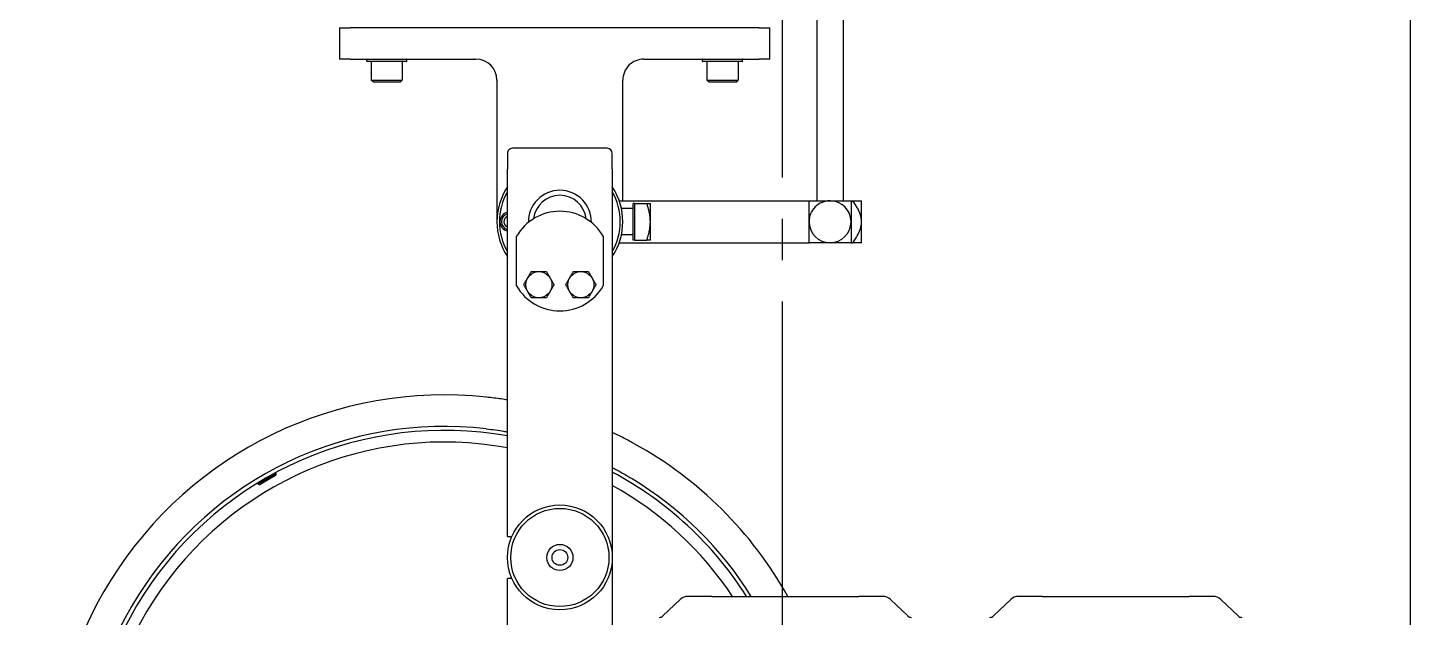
# Model space of a CAD drawing. Header units: millimetres. Extents: x -10496 to -5455, y -188 to 7293.
# Drawn here: x -7725.63 to -7683.78, y 4997.33 to 5015.18 of the extents above; entities that cross this region are included whole.
import ezdxf

# ---------------------------------------------------------------- set-up
doc = ezdxf.new("R2010")
doc.units = ezdxf.units.MM
doc.linetypes.add('GEN7', pattern=[13.75, 10, -1.25, 1.25, -1.25])
doc.layers.add('Kıtc-002 Çizgi', color=7, linetype='Continuous')
doc.layers.add('Kıtc-040 Davlumbaz', color=4, linetype='Continuous')

# ---------------------------------------------------------------- blocks, each defined once
blk = doc.blocks.new('*U113')
at = {"layer": 'Kıtc-040 Davlumbaz', "color": 13, "linetype": 'GEN7', "true_color": 0xff4747}
blk.add_lwpolyline([(7607.692, -1334.437), (7607.692, -1385.437), (8057.739, -1385.437), (8057.739, -1334.437)], close=True, dxfattribs=at)
blk = doc.blocks.new('B2_YS$0$2501-B2-XrefF$0$MK-cutter1')
for p, q in [((-2.053, 9.457), (-2.25, 9.251)), ((-2.286, 9.159), (-2.286, 8.874)), ((-2.286, 7.124), (-2.286, 8.874)), ((-2.286, 7.124), (-2.286, 6.839)), ((-2.25, 6.747), (-2.053, 6.541)), ((-2.053, 5.519), (-2.25, 5.313)), ((-2.286, 5.221), (-2.286, 4.936)), ((-6.75, 4.969), (-7, 4.969)), ((-6.5, 4.969), (-6.75, 4.969)), ((-7, 4.844), (-7, 4.865)), ((-6.5, 4.844), (-6.5, 4.865)), ((-2.286, 3.186), (-2.286, 4.936)), ((-41.125, 4.75), (-7, 4.75)), ((-41.125, 4.438), (-7, 4.438)), ((-7, 2.082), (-7, 4.344)), ((-6.5, 2.082), (-6.5, 4.344)), ((-9.062, 3.75), (-9.062, 3.875)), ((-8.688, 3.875), (-9.062, 3.875)), ((-8.688, 3.875), (-8.688, 3.75)), ((-9.062, 3.75), (-9.062, -1.125)), ((-8.688, 2.375), (-8.688, 3.75)), ((-8.662, 3.552), (-8.684, 3.552)), ((-8.66, 3.549), (-8.66, 3.077)), ((-8.66, 3.498), (-8.437, 3.498)), ((-8.437, 3.128), (-8.437, 3.498)), ((-8.412, 3.473), (-8.437, 3.498)), ((-8.412, 3.473), (-8.412, 3.153)), ((-8.412, 3.153), (-8.437, 3.128)), ((-2.286, 3.186), (-2.286, 2.901)), ((-8.662, 3.074), (-8.684, 3.074)), ((-8.66, 3.128), (-8.437, 3.128)), ((-2.25, 2.809), (-2.053, 2.603)), ((-6.75, 2.453), (-6.969, 2.453)), ((-6.969, 2.27), (-6.969, 2.411)), ((-6.531, 2.453), (-6.75, 2.453)), ((-6.531, 2.27), (-6.531, 2.411)), ((-6.75, 2.27), (-6.969, 2.27)), ((-6.969, 2.27), (-6.969, 2.25)), ((-6.531, 2.25), (-6.969, 2.25)), ((-6.906, 2.25), (-6.906, 2.109)), ((-6.531, 2.27), (-6.75, 2.27)), ((-6.594, 2.25), (-6.594, 2.109)), ((-6.531, 2.27), (-6.531, 2.25)), ((-7, 2.125), (-8.437, 2.125)), ((-7.375, 2), (-7.565, 2)), ((-7.375, 2), (-2.25, 2)), ((-2.25, 2), (-1.903, 2)), ((-7.625, 1.94), (-7.625, 0.81)), ((-6.577, 1.89), (-5.986, 1.89)), ((-5.986, 0.86), (-6.577, 0.86)), ((-7.565, 0.75), (-7.375, 0.75)), ((-3, 0.75), (-7.375, 0.75)), ((-3, 0.75), (-3, 0.802)), ((-2.5, 0.802), (-2.5, 0.75)), ((-2.25, 0.75), (-2.5, 0.75)), ((-1.315, 0.75), (-2.25, 0.75)), ((-8.437, 0.625), (-6.75, 0.625)), ((-8.688, -1.125), (-8.688, 0.375)), ((-8.662, -0.448), (-8.684, -0.448)), ((-8.66, -0.451), (-8.66, -0.923)), ((-8.66, -0.502), (-8.437, -0.502)), ((-8.437, -0.872), (-8.437, -0.502)), ((-8.412, -0.527), (-8.437, -0.502)), ((-8.412, -0.527), (-8.412, -0.847)), ((-8.662, -0.926), (-8.684, -0.926)), ((-8.66, -0.872), (-8.437, -0.872)), ((-8.412, -0.847), (-8.437, -0.872)), ((-9.062, -1.25), (-9.062, -1.125)), ((-8.688, -1.125), (-8.688, -1.25)), ((-9.062, -1.25), (-8.688, -1.25)), ((-3.749, -2.005), (-3.699, -2.092)), ((-3.726, -2.014), (-3.621, -2.197)), ((-3.699, -2.092), (-3.624, -2.222))]:
    blk.add_line(p, q)
for centre, radius in [((-2.75, 1.375), 0.625), ((-2.75, 1.375), 0.585), ((-6, 1.625), 0.156), ((-2.75, 1.375), 0.156), ((-2.75, 1.375), 0.0937), ((-6, 1.125), 0.156)]:
    blk.add_circle(centre, radius)
for centre, radius, start, end in [((-2.097, 9.499), 0.061, 316.3972, 0), ((-2.153, 9.159), 0.133, 136.3972, 180), ((-2.153, 6.839), 0.133, 180, 223.6028), ((-2.097, 6.499), 0.061, 0, 43.6028), ((-2.097, 5.561), 0.061, 316.3972, 0), ((-2.153, 5.221), 0.133, 136.3972, 180), ((-6.75, 4.594), 0.25, 90, 180), ((-6.75, 4.594), 0.25, 0, 90), ((-6.75, 4.594), 0.25, 180, 270), ((-6.75, 4.594), 0.25, 270, 0), ((0, 0), 4.687, 119.1914, 151.1464), ((0, 0), 4.312, 122.0149, 148.7528), ((-8.684, 3.549), 0.003, 90, 180), ((-8.662, 3.549), 0.003, 0, 90), ((0, 0), 4.264, 122.419, 152.0314), ((0, 0), 4.125, 123.6582, 150.9975), ((-8.684, 3.077), 0.003, 180, 270), ((-8.662, 3.077), 0.003, 270, 0), ((-2.153, 2.901), 0.133, 180, 223.6028), ((-2.097, 2.561), 0.061, 0, 43.6028), ((-8.437, 2.375), 0.25, 180, 270), ((-7.565, 1.94), 0.06, 90, 180), ((-6.75, 1.375), 0.75, 56.4427, 123.5573), ((-6.75, 1.375), 0.72, 60.2335, 119.7665), ((-6.281, 1.375), 0.594, 119.8457, 240.1543), ((-6.281, 1.375), 0.594, 299.8457, 60.1543), ((-6.75, 1.375), 0.375, 88.7267, 180), ((-6.75, 1.375), 0.315, 96.5307, 263.4693), ((-6.75, 1.375), 0.375, 180, 271.2733), ((0, 0), 4.264, 169.8707, 11.7861), ((0, 0), 4.125, 169.5243, 12.2467), ((-7.565, 0.81), 0.06, 180, 270), ((-6.75, 1.375), 0.75, 236.4427, 303.5573), ((-6.75, 1.375), 0.72, 240.2335, 299.7665), ((-6.75, 0.775), 0.114, 192.6961, 347.3039), ((-6.75, 0.775), 0.096, 195.0948, 344.9052), ((-6.75, 0.775), 0.066, 202.2586, 337.7414), ((-8.437, 0.375), 0.25, 90, 180), ((0, 0), 4.687, 173.8438, 6.1562), ((0, 0), 4.312, 173.3806, 6.6194), ((-8.684, -0.451), 0.003, 90, 180), ((-8.662, -0.451), 0.003, 0, 90), ((-8.684, -0.923), 0.003, 180, 270), ((-8.662, -0.923), 0.003, 270, 0), ((-3.739, -2.022), 0.02, 120, 161.3719), ((-3.744, -2.024), 0.02, 30, 105.5225), ((-3.634, -2.204), 0.02, 255.7144, 300), ((-3.638, -2.207), 0.02, 314.4775, 30)]:
    blk.add_arc(centre, radius, start, end)
for points, weights in [([(-6.75, 4.969), (-6.854, 4.969), (-7, 4.865)], [1, 1.10838025665, 1.01772835052]), ([(-7, 4.865), (-7, 4.969), (-7, 4.969)], [1.01772835052, 1.10838025665, 1]), ([(-6.5, 4.865), (-6.646, 4.969), (-6.75, 4.969)], [1.01772835052, 1.10838025665, 1]), ([(-6.5, 4.969), (-6.5, 4.969), (-6.5, 4.865)], [1, 1.10838025665, 1.01772835052]), ([(-7, 4.594), (-7, 4.697), (-7, 4.844)], [1, 1.10838025665, 1.01772835052]), ([(-7, 4.844), (-6.854, 4.844), (-6.75, 4.844)], [1.01772835052, 1.10838025665, 1]), ([(-6.75, 4.844), (-6.646, 4.844), (-6.5, 4.844)], [1, 1.10838025665, 1.01772835052]), ([(-6.5, 4.844), (-6.5, 4.697), (-6.5, 4.594)], [1.01772835052, 1.10838025665, 1]), ([(-7, 4.344), (-7, 4.49), (-7, 4.594)], [1.01772835052, 1.10838025665, 1]), ([(-6.5, 4.594), (-6.5, 4.49), (-6.5, 4.344)], [1, 1.10838025665, 1.01772835052]), ([(-6.75, 4.344), (-6.854, 4.344), (-7, 4.344)], [1, 1.10838025665, 1.01772835052]), ([(-6.5, 4.344), (-6.646, 4.344), (-6.75, 4.344)], [1.01772835052, 1.10838025665, 1]), ([(-6.969, 2.411), (-6.969, 2.453), (-6.969, 2.453)], [1.00098746823, 1.09922643745, 1]), ([(-6.75, 2.453), (-6.841, 2.453), (-6.969, 2.411)], [1, 1.09922643745, 1.00098746823]), ([(-6.531, 2.411), (-6.659, 2.453), (-6.75, 2.453)], [1.00098746823, 1.09922643745, 1]), ([(-6.531, 2.453), (-6.531, 2.453), (-6.531, 2.411)], [1, 1.09922643745, 1.00098746823]), ([(-6.156, 1.715), (-6.078, 1.76), (-6, 1.805)], [1, 1.15470053838, 1]), ([(-6.156, 1.535), (-6.156, 1.625), (-6.156, 1.715)], [1, 1.15470053838, 1]), ([(-6, 1.805), (-5.922, 1.76), (-5.844, 1.715)], [1, 1.15470053838, 1]), ([(-5.844, 1.715), (-5.844, 1.625), (-5.844, 1.535)], [1, 1.15470053838, 1]), ([(-6, 1.445), (-6.078, 1.49), (-6.156, 1.535)], [1, 1.15470053838, 1]), ([(-5.844, 1.535), (-5.922, 1.49), (-6, 1.445)], [1, 1.15470053838, 1]), ([(-6.156, 1.215), (-6.078, 1.26), (-6, 1.305)], [1, 1.15470053838, 1]), ([(-6.156, 1.035), (-6.156, 1.125), (-6.156, 1.215)], [1, 1.15470053838, 1]), ([(-6, 1.305), (-5.922, 1.26), (-5.844, 1.215)], [1, 1.15470053838, 1]), ([(-5.844, 1.215), (-5.844, 1.125), (-5.844, 1.035)], [1, 1.15470053838, 1]), ([(-6, 0.945), (-6.078, 0.99), (-6.156, 1.035)], [1, 1.15470053838, 1]), ([(-5.844, 1.035), (-5.922, 0.99), (-6, 0.945)], [1, 1.15470053838, 1])]:
    blk.add_rational_spline(points, weights, degree=2)
for points, knots in [([(-4.106, 2.262), (-4.116, 2.243), (-4.126, 2.225), (-4.152, 2.176), (-4.168, 2.146), (-4.203, 2.075), (-4.223, 2.035), (-4.239, 2)], [0, 0, 0, 0, 0.1616048, 0.1616048, 0.4201724, 0.4201724, 0.7923604, 0.7923604, 0.7923604, 0.7923604]), ([(-3.821, 2), (-3.814, 2.013), (-3.806, 2.027), (-3.782, 2.072), (-3.764, 2.104), (-3.734, 2.157), (-3.722, 2.178), (-3.702, 2.211), (-3.695, 2.224), (-3.687, 2.237)], [-0.7315791, -0.7315791, -0.7315791, -0.7315791, -0.5935773, -0.5935773, -0.2990893, -0.2990893, -0.1150344, -0.1150344, 0, 0, 0, 0]), ([(-4.627, 0.75), (-4.631, 0.727), (-4.635, 0.702), (-4.646, 0.622), (-4.654, 0.562), (-4.66, 0.503)], [0.5322473, 0.5322473, 0.5322473, 0.5322473, 0.7522713, 0.7522713, 1.2080022, 1.2080022, 1.2080022, 1.2080022]), ([(-4.284, 0.497), (-4.279, 0.535), (-4.274, 0.573), (-4.264, 0.643), (-4.259, 0.675), (-4.252, 0.72), (-4.249, 0.736), (-4.247, 0.75)], [-0.8299854, -0.8299854, -0.8299854, -0.8299854, -0.5353406, -0.5353406, -0.2697452, -0.2697452, -0.1261195, -0.1261195, -0.1261195, -0.1261195])]:
    blk.add_open_spline(points, degree=3, knots=knots)
blk = doc.blocks.new('A$C7693d8d3')
at = {"layer": 'Kıtc-002 Çizgi', "xscale": 2.54, "yscale": 2.54, "zscale": 2.54}
blk.add_blockref('B2_YS$0$2501-B2-XrefF$0$MK-cutter1', (163.674, 36.819, 0), dxfattribs=at)

msp = doc.modelspace()

# ---------------------------------------------------------------- linework, layer by layer
msp.add_lwpolyline([(-7753.781, 4969.389), (-7683.781, 4969.389), (-7683.781, 5159.389), (-7753.781, 5159.389)], close=True)

# ---------------------------------------------------------------- block references
at = {"color": 253, "rotation": 90.00000000000017}
msp.add_blockref('*U113', (-9088.218, -2638.302), dxfattribs=at)
at = {"rotation": 270}
msp.add_blockref('A$C7693d8d3', (-7749.831, 5155.835), dxfattribs=at)

doc.saveas('drawing.dxf')
